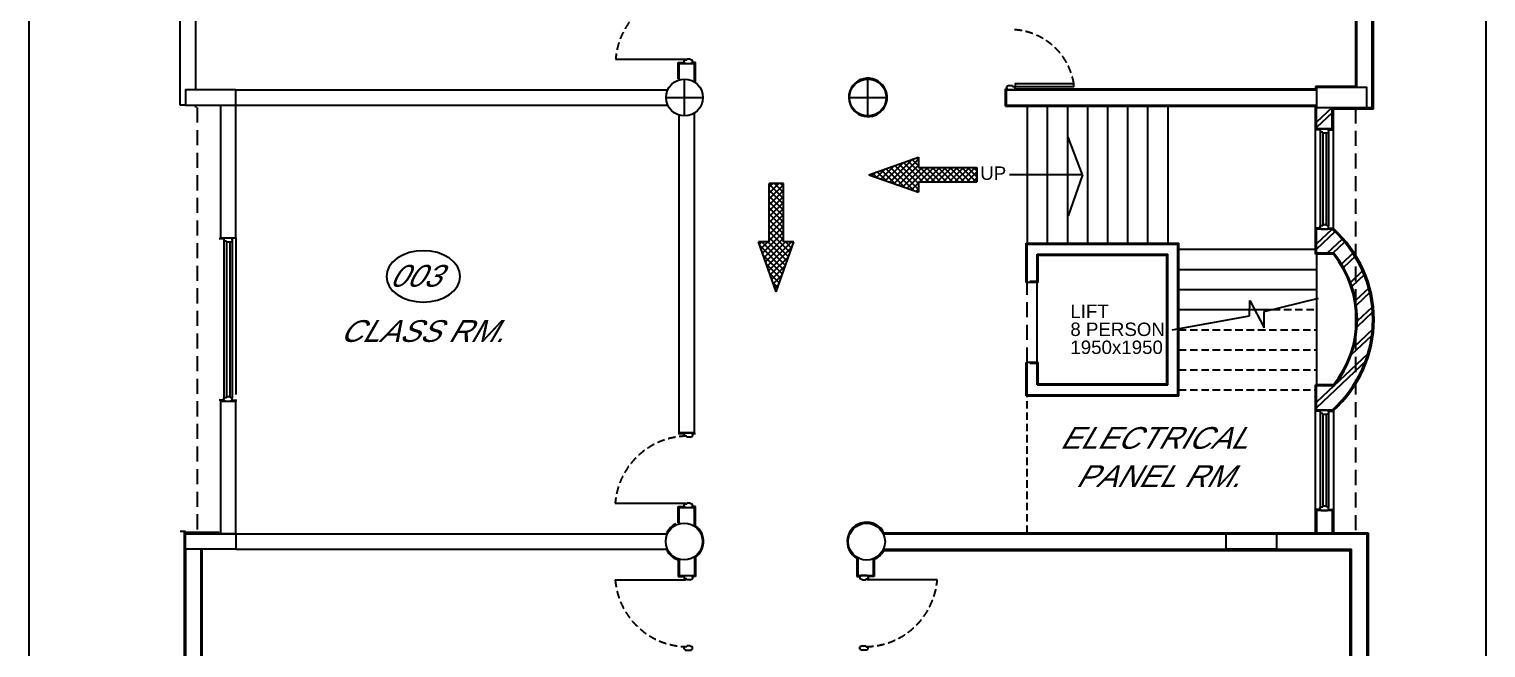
# Model space of a CAD drawing. Extents: x 681461 to 804584, y -183990 to -115925.
# Drawn here: x 681461 to 703228, y -169848 to -160609 of the extents above; entities that cross this region are included whole.
import ezdxf
from ezdxf.enums import TextEntityAlignment as Align

# ---------------------------------------------------------------- set-up
doc = ezdxf.new("R2010")
doc.units = 0
doc.header["$LTSCALE"] = 900
doc.linetypes.add('HIDDEN', pattern=[0.375, 0.25, -0.125])
doc.linetypes.add('HIDDEN2', pattern=[0.1875, 0.125, -0.0625])
for name, color, linetype in [('1', 7, 'CONTINUOUS'), ('COL', 6, 'CONTINUOUS'), ('DOOR', 163, 'CONTINUOUS'), ('DW', 2, 'CONTINUOUS'), ('FUR', 2, 'CONTINUOUS'), ('MISC', 7, 'CONTINUOUS'), ('PLA', 9, 'CONTINUOUS'), ('TEXT', 2, 'CONTINUOUS'), ('WALL', 1, 'CONTINUOUS')]:
    doc.layers.add(name, color=color, linetype=linetype)
doc.styles.add('ROMANS', font='arial.ttf')

# ---------------------------------------------------------------- blocks, each defined once
blk = doc.blocks.new('REDFRAME')
at = {"layer": '1', "linetype": 'BYBLOCK'}
for p, q in [((-95, 0), (-95, -15)), ((-95, 0), (0, 0)), ((0, 0), (0, -15)), ((-110, -15), (-110, -50)), ((-110, -15), (-95, -15)), ((-110, -15), (-110, -50)), ((-72, -50), (-110, -50)), ((-72, -50), (-72, -65)), ((-22, -65), (-72, -65)), ((-22, -65), (15, -50)), ((0, -15), (15, -15)), ((15, -15), (15, -50))]:
    blk.add_line(p, q, dxfattribs=at)
blk = doc.blocks.new('*X68')
at = {"layer": 'DOOR', "color": 3, "linetype": 'CONTINUOUS'}
for p, q in [((692516, -162972), (692573, -162916)), ((692516, -163061), (692661, -162916)), ((692732, -163136), (692516, -162920)), ((692516, -163149), (692732, -162933)), ((692732, -163224), (692516, -163008)), ((692516, -163237), (692732, -163021)), ((692732, -163048), (692601, -162916)), ((692732, -162959), (692689, -162916)), ((692732, -163313), (692516, -163097)), ((692516, -163326), (692732, -163110)), ((692732, -163401), (692516, -163185)), ((692516, -163414), (692732, -163198)), ((692732, -163490), (692516, -163274)), ((692516, -163502), (692732, -163286)), ((692732, -163578), (692516, -163362)), ((692516, -163591), (692732, -163375)), ((692732, -163666), (692516, -163450)), ((692516, -163679), (692732, -163463)), ((692420, -163953), (692732, -163640)), ((692732, -163755), (692516, -163539)), ((692516, -163768), (692732, -163552)), ((692832, -163943), (692516, -163627)), ((692374, -163822), (692409, -163787)), ((692740, -164204), (692383, -163847)), ((692397, -163887), (692497, -163787)), ((692763, -164139), (692411, -163787)), ((692443, -164018), (692732, -163728)), ((692466, -164083), (692762, -163787)), ((692489, -164149), (692851, -163787)), ((692786, -164074), (692500, -163787)), ((692512, -164214), (692859, -163867)), ((692809, -164008), (692516, -163716)), ((692855, -163878), (692765, -163787)), ((692879, -163812), (692853, -163787)), ((692717, -164270), (692431, -163984)), ((692694, -164335), (692479, -164120)), ((692535, -164279), (692811, -164003)), ((692671, -164400), (692527, -164257)), ((692558, -164345), (692763, -164140)), ((692581, -164410), (692715, -164277)), ((692648, -164466), (692576, -164393)), ((692604, -164475), (692666, -164413)), ((692625, -164531), (692624, -164530))]:
    blk.add_line(p, q, dxfattribs=at)
blk = doc.blocks.new('*X72')
at = {"layer": 'DOOR', "color": 3, "linetype": 'CONTINUOUS'}
for p, q in [((694661, -162552), (694320, -162893)), ((694752, -162550), (694385, -162916)), ((694905, -162891), (694591, -162577)), ((694752, -162650), (694656, -162554)), ((694752, -162562), (694721, -162531)), ((694115, -162745), (694059, -162801)), ((694135, -162828), (694068, -162761)), ((694251, -162697), (694124, -162824)), ((694271, -162876), (694133, -162738)), ((694388, -162649), (694189, -162847)), ((694408, -162925), (694199, -162715)), ((694525, -162600), (694255, -162870)), ((694544, -162973), (694264, -162692)), ((694681, -163021), (694329, -162669)), ((694752, -163004), (694395, -162646)), ((694752, -162638), (694450, -162940)), ((694752, -162915), (694460, -162623)), ((694803, -162675), (694516, -162963)), ((694816, -162891), (694525, -162600)), ((694892, -162675), (694581, -162986)), ((694980, -162675), (694764, -162891)), ((694993, -162891), (694777, -162675)), ((695069, -162675), (694853, -162891)), ((695081, -162891), (694865, -162675)), ((695157, -162675), (694941, -162891)), ((695170, -162891), (694954, -162675)), ((695245, -162675), (695029, -162891)), ((695258, -162891), (695042, -162675)), ((695334, -162675), (695118, -162891)), ((695347, -162891), (695131, -162675)), ((695422, -162675), (695206, -162891)), ((695435, -162891), (695219, -162675)), ((695511, -162675), (695295, -162891)), ((695523, -162891), (695307, -162675)), ((695599, -162675), (695383, -162891)), ((695612, -162891), (695396, -162675)), ((695623, -162739), (695471, -162891)), ((695623, -162814), (695484, -162675)), ((695623, -162725), (695573, -162675)), ((694752, -162903), (694646, -163009)), ((694752, -162992), (694712, -163032)), ((695623, -162828), (695560, -162891))]:
    blk.add_line(p, q, dxfattribs=at)

msp = doc.modelspace()

# ---------------------------------------------------------------- linework, layer by layer
at = {"layer": 'COL'}
for points in [[(683799.49, -168146.774), (684549.49, -168146.774), (684549.49, -168376.774), (683799.49, -168376.774)], [(699349.49, -168147.213), (700099.49, -168147.213), (700099.49, -168376.774), (699349.49, -168376.774)]]:
    msp.add_lwpolyline(points, close=True, dxfattribs=at)
for centre in [(691247.867, -168258.774), (693974.815, -168261.993)]:
    msp.add_circle(centre, 275, dxfattribs=at)
at = {"layer": 'DOOR', "color": 7}
for p, q in [((683719.49, -161746.774), (683719.49, -158963.774)), ((701529.107, -161778.774), (701529.107, -158963.774)), ((683949.49, -161516.774), (683949.49, -159193.774)), ((701299.107, -161478.774), (701299.107, -159193.774)), ((691174.489, -161121.77), (691404.489, -161121.77)), ((691174.489, -161363.745), (691174.489, -161121.77)), ((691404.489, -161402.734), (691404.489, -161121.77)), ((684549.489, -161516.774), (691003.33, -161516.774)), ((696064.489, -161516.774), (700699.489, -161516.774)), ((684319.49, -161746.774), (684319.49, -163723.774)), ((684549.489, -161746.774), (691006.092, -161746.774)), ((684549.489, -163723.774), (684549.489, -161746.774)), ((691174.49, -166631.012), (691174.49, -161891.881)), ((691404.49, -166637.111), (691404.49, -161859.263)), ((696064.489, -161746.774), (700699.489, -161746.774)), ((684319.49, -163723.774), (684549.489, -163723.774)), ((684319.49, -166163.774), (684319.49, -168146.774)), ((684319.49, -166163.774), (684549.489, -166163.774)), ((684549.489, -168146.774), (684549.489, -166163.774)), ((691174.49, -167751.77), (691404.49, -167751.77)), ((691174.49, -167993.745), (691174.49, -167751.77)), ((691404.49, -168032.734), (691404.49, -167751.77)), ((684549.49, -168146.774), (690996.708, -168146.774)), ((694224.514, -168146.774), (699349.49, -168146.774)), ((700099.49, -168146.774), (700699.49, -168146.774)), ((700662.36, -168146.774), (701449.491, -168146.774)), ((701449.491, -168146.774), (701449.491, -170696.993)), ((683799.49, -168376.774), (683799.49, -170696.993)), ((684029.489, -170696.993), (684029.489, -168376.774)), ((684549.49, -168376.774), (690999.47, -168376.774)), ((694224.716, -168376.774), (699349.49, -168376.774)), ((700099.49, -168376.774), (701219.491, -168376.774)), ((701219.491, -170696.993), (701219.491, -168376.774)), ((691174.49, -168523.804), (691174.49, -168765.779)), ((691404.49, -168484.815), (691404.49, -168765.779)), ((693844.49, -168504.151), (693844.49, -168765.779)), ((694074.49, -168518.294), (694074.49, -168765.779)), ((691174.49, -168765.779), (691404.49, -168765.779)), ((693844.49, -168765.779), (694074.49, -168765.779))]:
    msp.add_line(p, q, dxfattribs=at)
at = {"layer": 'DOOR', "color": 4, "linetype": 'BYBLOCK'}
for p, q in [((691254.489, -161903.774), (691254.489, -161353.774)), ((693994.489, -161903.774), (693994.489, -161353.774)), ((690979.489, -161628.774), (691529.489, -161628.774)), ((693719.489, -161628.774), (694269.489, -161628.774))]:
    msp.add_line(p, q, dxfattribs=at)
at = {"layer": 'DOOR', "color": 3, "linetype": 'BYBLOCK'}
for p, q in [((694007, -162783), (694752, -162520)), ((694752, -162520), (694752, -162675)), ((694007, -162783), (694752, -163046)), ((694752, -162675), (695623, -162675)), ((695623, -162675), (695623, -162891)), ((692516.49, -163787), (692516.49, -162916)), ((692732.49, -162916), (692516.49, -162916)), ((692732.49, -163787), (692732.49, -162916)), ((694752, -162891), (695623, -162891)), ((694752, -162891), (694752, -163046)), ((692624.49, -164532), (692361.49, -163787)), ((692516.49, -163787), (692361.49, -163787)), ((692624.49, -164532), (692887.49, -163787)), ((692887.49, -163787), (692732.49, -163787))]:
    msp.add_line(p, q, dxfattribs=at)
at = {"layer": 'DOOR', "color": 222, "linetype": 'BYBLOCK'}
msp.add_lwpolyline([(681460.991, -120785.896), (703227.991, -120785.896), (703227.991, -183989.95), (681460.991, -183989.95)], close=True, dxfattribs=at)
at = {"layer": 'DOOR', "linetype": 'HIDDEN2'}
for points in [[(691292.112, -160057.111, 0.386504829), (690224.966, -161055.97), (690227.312, -161055.97)], [(691285.49, -166687.111, 0.386504829), (690218.344, -167685.97), (690220.69, -167685.97)], [(691285.49, -169830.437, -0.386504829), (690218.344, -168831.579), (690220.69, -168831.579)], [(693963.49, -169830.437, 0.386504829), (695030.636, -168831.579), (695028.29, -168831.579)]]:
    msp.add_lwpolyline(points, format="xyb", dxfattribs=at)
at = {"layer": 'DOOR'}
for points in [[(690227.312, -161055.97), (691273.815, -161055.97), (691273.112, -161071.77)], [(690220.69, -167685.97), (691267.193, -167685.97), (691266.49, -167701.77)], [(690220.69, -168831.579), (691267.193, -168831.579), (691266.49, -168815.779)], [(695028.29, -168831.579), (693981.787, -168831.579), (693982.49, -168815.779)]]:
    msp.add_lwpolyline(points, dxfattribs=at)
at = {"layer": 'DOOR', "color": 4, "linetype": 'BYBLOCK'}
msp.add_lwpolyline([(686799.327, -164301.175), (686809.914, -164376.09), (686841.269, -164448.126), (686892.187, -164514.514), (686960.711, -164572.704), (687044.208, -164620.46), (687139.469, -164655.945), (687242.832, -164677.797), (687350.327, -164685.175), (687457.822, -164677.797), (687561.186, -164655.945), (687656.446, -164620.46), (687739.943, -164572.704), (687808.467, -164514.514), (687859.385, -164448.126), (687890.74, -164376.09), (687901.327, -164301.175), (687890.74, -164226.261), (687859.385, -164154.225), (687808.467, -164087.836), (687739.943, -164029.646), (687656.446, -163981.891), (687561.186, -163946.406), (687457.822, -163924.554), (687350.327, -163917.175), (687242.832, -163924.554), (687139.469, -163946.406), (687044.208, -163981.891), (686960.711, -164029.646), (686892.187, -164087.836), (686841.269, -164154.225), (686809.914, -164226.261)], close=True, dxfattribs=at)
at = {"layer": 'DW', "color": 5, "linetype": 'HIDDEN2'}
msp.add_arc((696122.512, -161578.714), 962.325, 9.2622216, 87.9704817, dxfattribs=at)
at = {"layer": 'FUR', "color": 2}
for p, q in [((699695.377, -164889.47), (699700.671, -164660.633)), ((699700.671, -164660.633), (699913.998, -165070.849)), ((699913.998, -164827.735), (700726.244, -164628.467)), ((698538.267, -165098.682), (699695.377, -164889.47)), ((699913.998, -165070.849), (699913.998, -164827.735))]:
    msp.add_line(p, q, dxfattribs=at)
at = {"layer": 'MISC', "color": 1, "linetype": 'HIDDEN2'}
for p, q in [((700040.2, -164796.774), (700699.489, -164796.774)), ((698639.489, -165096.774), (700699.489, -165096.774)), ((698639.489, -165396.774), (700699.489, -165396.774)), ((698639.489, -165696.774), (700699.489, -165696.774)), ((698639.489, -165996.774), (700684.489, -165996.774)), ((696374.489, -168131.774), (696374.489, -166086.774))]:
    msp.add_line(p, q, dxfattribs=at)
at = {"layer": 'PLA'}
for p, q in [((691159.489, -161106.77), (691249.49, -161106.77)), ((691159.489, -161352.569), (691159.489, -161106.77)), ((691419.489, -161106.77), (691374.49, -161106.77)), ((691419.489, -161395.01), (691419.489, -161106.77)), ((691249.49, -166652.111), (691159.49, -166652.111)), ((691419.49, -166652.111), (691374.49, -166652.111)), ((691159.49, -167736.77), (691249.49, -167736.77)), ((691159.49, -167982.569), (691159.49, -167736.77)), ((691419.49, -167736.77), (691374.49, -167736.77)), ((691419.49, -168025.01), (691419.49, -167736.77)), ((683779.49, -168126.774), (683779.49, -170941.993)), ((684299.49, -168126.774), (683779.49, -168126.774)), ((684044.489, -170681.993), (684044.489, -168391.774)), ((691159.49, -168534.98), (691159.49, -168780.779)), ((691419.49, -168492.539), (691419.49, -168780.779)), ((693829.49, -168512.953), (693829.49, -168780.779)), ((694089.49, -168525.138), (694089.49, -168780.779)), ((691159.49, -168780.779), (691249.49, -168780.779)), ((691419.49, -168780.779), (691374.49, -168780.779)), ((693829.49, -168780.779), (693874.49, -168780.779)), ((694089.49, -168780.779), (693999.49, -168780.779))]:
    msp.add_line(p, q, dxfattribs=at)
at = {"layer": 'PLA', "linetype": 'BYBLOCK'}
for p, q in [((694233.934, -168131.774), (701469.491, -168131.774)), ((701469.491, -168131.774), (701469.491, -170946.993)), ((694229.876, -168396.774), (701199.491, -168396.774)), ((701199.491, -170681.993), (701199.491, -168396.774))]:
    msp.add_line(p, q, dxfattribs=at)
at = {"layer": 'PLA'}
for centre, start, end in [((691247.868, -168258.774), 115.1786419, 154.0279508), ((691247.868, -168258.774), 306.2848832, 60.7677362), ((691247.868, -168258.774), 207.2980359, 252.2568039), ((693974.815, -168258.774), 293.2929434, 331.5846092)]:
    msp.add_arc(centre, 290, start, end, dxfattribs=at)
at = {"layer": 'PLA', "linetype": 'BYBLOCK'}
msp.add_arc((693974.815, -168261.993), 290, 26.6816094, 239.9259173, dxfattribs=at)
at = {"layer": 'WALL', "color": 8, "linetype": 'BYBLOCK'}
for p, q in [((701549.107, -161798.774), (701549.107, -158948.774)), ((696049.489, -161761.774), (696049.489, -161501.774)), ((696069.489, -161501.774), (696049.489, -161501.774)), ((700684.489, -161463.774), (700684.489, -161501.774)), ((696049.489, -161761.774), (700684.489, -161761.774)), ((700684.489, -163971.774), (700684.489, -161761.774)), ((700929.489, -161778.774), (700699.489, -161996.809)), ((700929.489, -161859.673), (700699.489, -162077.707)), ((700949.489, -163587.795), (700949.489, -161798.774)), ((700949.489, -161798.774), (701549.107, -161798.774)), ((700751.989, -162111.774), (700684.489, -162111.774)), ((700751.989, -162146.774), (700751.989, -163546.774)), ((700789.989, -162161.774), (700789.989, -163531.774)), ((700839.989, -162161.774), (700839.989, -163531.774)), ((700876.989, -162111.774), (700949.489, -162111.774)), ((700876.989, -162146.774), (700876.989, -163546.774)), ((700751.989, -163581.774), (700684.489, -163581.774)), ((700929.489, -163596.774), (700699.489, -163814.808)), ((700972.928, -163636.494), (700699.489, -163895.707)), ((700876.989, -163581.774), (700949.489, -163581.774)), ((684371.99, -163738.774), (684299.49, -163738.774)), ((684371.99, -163773.774), (684371.99, -166113.774)), ((684409.99, -163788.774), (684409.99, -166098.774)), ((684459.99, -163788.774), (684459.99, -166098.774)), ((684496.99, -163773.774), (684496.99, -166113.774)), ((684549.489, -163723.774), (684549.489, -166063.774)), ((701079.489, -163743.774), (700849.489, -163961.808)), ((701116.834, -163789.271), (700940.138, -163956.774)), ((700949.666, -163971.774), (700684.489, -163971.774)), ((701242.496, -163955.71), (701071.396, -164117.908)), ((701279.84, -164001.207), (701103.145, -164168.71)), ((701386.363, -164220.488), (701206.187, -164391.29)), ((701409.493, -164279.46), (701227.648, -164451.845)), ((701476.939, -164477.964), (701281.744, -164663.004)), ((701500.069, -164536.936), (701292.994, -164733.238)), ((691404.489, -164611.671), (691404.489, -164611.671)), ((701528.917, -164758.346), (701307.411, -164968.329)), ((701534.051, -164834.379), (701304.003, -165052.458)), ((701517.051, -165188.379), (701216.952, -165472.865)), ((701531.558, -165093.727), (701252.861, -165357.925)), ((701464.22, -165455.718), (700699.489, -166180.664)), ((701449.713, -165550.37), (700699.489, -166261.562)), ((700684.489, -168131.774), (700684.489, -165921.774)), ((700956.839, -165921.774), (700684.489, -165921.774)), ((684371.99, -166148.774), (684299.49, -166148.774)), ((684496.99, -166148.774), (684564.489, -166148.774)), ((700751.989, -166311.774), (700684.489, -166311.774)), ((700751.989, -166346.774), (700751.989, -167746.774)), ((700789.989, -166361.774), (700789.989, -167731.774)), ((700839.989, -166361.774), (700839.989, -167731.774)), ((700876.989, -166311.774), (700949.489, -166311.774)), ((700876.989, -166346.774), (700876.989, -167746.774)), ((700949.489, -166305.753), (700949.489, -168127.213)), ((700751.989, -167781.774), (700684.489, -167781.774)), ((700876.989, -167781.774), (700949.489, -167781.774))]:
    msp.add_line(p, q, dxfattribs=at)
at = {"layer": 'WALL', "color": 8}
for p, q in [((701284.107, -161463.774), (701284.107, -159208.774)), ((696194.489, -161501.774), (700684.489, -161501.774)), ((701284.107, -161463.774), (700684.489, -161463.774)), ((696359.489, -163806.774), (698639.489, -163806.774)), ((696359.489, -164390.806), (696359.489, -163806.774)), ((698639.489, -166086.774), (698639.489, -163806.774)), ((696539.489, -163986.774), (698459.489, -163986.774)), ((696539.489, -164390.806), (696539.489, -163986.774)), ((698459.489, -165906.774), (698459.489, -163986.774)), ((696539.489, -164390.806), (696359.489, -164390.806)), ((696359.489, -166086.774), (696359.489, -165587.47)), ((696539.489, -165587.47), (696359.489, -165587.47)), ((696539.489, -165906.774), (696539.489, -165587.47)), ((696539.489, -165906.774), (698459.489, -165906.774)), ((696359.489, -166086.774), (698639.489, -166086.774)), ((684299.49, -168126.774), (683779.49, -168126.774))]:
    msp.add_line(p, q, dxfattribs=at)
at = {"layer": 'WALL'}
for p, q in [((696064.489, -161746.774), (696064.489, -161516.774)), ((683799.489, -161746.774), (683719.49, -161746.774)), ((700699.489, -162096.774), (700699.489, -161778.774)), ((700929.489, -162096.774), (700929.489, -161778.774)), ((701449.489, -161778.774), (701529.107, -161778.774)), ((700929.489, -162096.774), (700699.489, -162096.774)), ((700699.489, -163956.774), (700699.489, -163596.774)), ((700929.489, -163596.774), (700699.489, -163596.774)), ((700956.839, -163956.774), (700699.489, -163956.774)), ((700699.489, -163971.774), (700699.489, -165921.774)), ((696524.489, -165587.47), (696524.489, -164375.806)), ((700699.489, -166296.774), (700699.489, -165936.774)), ((700956.839, -165936.774), (700699.489, -165936.774)), ((700929.489, -166296.774), (700699.489, -166296.774)), ((691404.49, -166637.111), (691174.49, -166637.111)), ((700929.489, -167796.774), (700699.489, -167796.774)), ((700699.489, -167796.774), (700699.489, -168147.213)), ((700929.489, -167796.774), (700929.489, -168147.213)), ((684319.49, -167853.774), (684319.49, -168146.774)), ((684549.49, -168146.774), (684549.49, -167853.774))]:
    msp.add_line(p, q, dxfattribs=at)
at = {"layer": 'WALL', "color": 5, "linetype": 'HIDDEN'}
for p, q in [((683949.49, -161778.774), (683949.49, -161746.774)), ((683969.49, -161778.774), (683969.49, -168105.441)), ((683969.49, -161778.774), (683969.49, -168105.441)), ((701279.107, -161791.626), (701279.107, -168105.441)), ((683799.49, -168108.774), (683719.49, -168108.774))]:
    msp.add_line(p, q, dxfattribs=at)
at = {"layer": 'WALL', "color": 1}
for p, q in [((696374.489, -161746.774), (696374.489, -163806.774)), ((696674.489, -161746.774), (696674.489, -163806.774)), ((696974.489, -161746.774), (696974.489, -163806.774)), ((697274.489, -161746.774), (697274.489, -163806.774)), ((697574.489, -161746.774), (697574.489, -163806.774)), ((697874.489, -161746.774), (697874.489, -163806.774)), ((698174.489, -161746.774), (698174.489, -163806.774)), ((698474.489, -161746.774), (698474.489, -163806.774)), ((698639.489, -163896.774), (700684.489, -163896.774)), ((698639.489, -164196.774), (700699.489, -164196.774)), ((698639.489, -164496.774), (700699.489, -164496.774)), ((698639.489, -164796.774), (700040.2, -164796.774))]:
    msp.add_line(p, q, dxfattribs=at)
at = {"layer": 'WALL', "color": 1, "linetype": 'BYBLOCK'}
for p, q in [((700751.989, -162111.774), (700766.989, -162111.774)), ((700751.989, -162111.774), (700751.989, -162146.774)), ((700751.989, -162111.774), (700751.989, -162146.774)), ((700789.989, -162146.774), (700751.989, -162146.774)), ((700766.989, -162096.774), (700861.989, -162096.774)), ((700766.989, -162096.774), (700766.989, -162111.774)), ((700789.989, -162146.774), (700789.989, -162161.774)), ((700839.989, -162161.774), (700789.989, -162161.774)), ((700839.989, -162161.774), (700876.989, -162146.774)), ((700861.989, -162096.774), (700861.989, -162111.774)), ((700861.989, -162111.774), (700876.989, -162111.774)), ((700876.989, -162111.774), (700876.989, -162146.774)), ((700789.989, -163546.774), (700751.989, -163546.774)), ((700751.989, -163581.774), (700751.989, -163546.774)), ((700751.989, -163581.774), (700751.989, -163546.774)), ((700751.989, -163581.774), (700766.989, -163581.774)), ((700766.989, -163596.774), (700766.989, -163581.774)), ((700766.989, -163596.774), (700861.989, -163596.774)), ((700839.989, -163531.774), (700789.989, -163531.774)), ((700789.989, -163546.774), (700789.989, -163531.774)), ((700839.989, -163531.774), (700876.989, -163546.774)), ((700861.989, -163596.774), (700861.989, -163581.774)), ((700861.989, -163581.774), (700876.989, -163581.774)), ((700876.989, -163581.774), (700876.989, -163546.774)), ((684371.99, -163738.774), (684386.99, -163738.774)), ((684371.99, -163738.774), (684371.99, -163773.774)), ((684371.99, -163738.774), (684371.99, -163773.774)), ((684409.99, -163773.774), (684371.99, -163773.774)), ((684386.99, -163723.774), (684481.99, -163723.774)), ((684386.99, -163723.774), (684386.99, -163738.774)), ((684409.99, -163773.774), (684409.99, -163788.774)), ((684459.99, -163788.774), (684409.99, -163788.774)), ((684459.99, -163788.774), (684496.99, -163773.774)), ((684481.99, -163723.774), (684481.99, -163738.774)), ((684481.99, -163738.774), (684496.99, -163738.774)), ((684496.99, -163738.774), (684496.99, -163773.774)), ((684371.99, -166148.774), (684371.99, -166113.774)), ((684371.99, -166148.774), (684371.99, -166113.774)), ((684409.99, -166113.774), (684371.99, -166113.774)), ((684371.99, -166148.774), (684386.99, -166148.774)), ((684386.99, -166163.774), (684386.99, -166148.774)), ((684386.99, -166163.774), (684481.99, -166163.774)), ((684409.99, -166113.774), (684409.99, -166098.774)), ((684459.99, -166098.774), (684409.99, -166098.774)), ((684459.99, -166098.774), (684496.99, -166113.774)), ((684481.99, -166148.774), (684496.99, -166148.774)), ((684481.99, -166163.774), (684481.99, -166148.774)), ((684496.99, -166148.774), (684496.99, -166113.774)), ((700766.989, -166296.774), (700861.989, -166296.774)), ((700766.989, -166296.774), (700766.989, -166311.774)), ((700861.989, -166296.774), (700861.989, -166311.774)), ((700751.989, -166311.774), (700766.989, -166311.774)), ((700751.989, -166311.774), (700751.989, -166346.774)), ((700751.989, -166311.774), (700751.989, -166346.774)), ((700789.989, -166346.774), (700751.989, -166346.774)), ((700789.989, -166346.774), (700789.989, -166361.774)), ((700839.989, -166361.774), (700789.989, -166361.774)), ((700839.989, -166361.774), (700876.989, -166346.774)), ((700861.989, -166311.774), (700876.989, -166311.774)), ((700876.989, -166311.774), (700876.989, -166346.774)), ((700751.989, -167781.774), (700751.989, -167746.774)), ((700751.989, -167781.774), (700751.989, -167746.774)), ((700789.989, -167746.774), (700751.989, -167746.774)), ((700751.989, -167781.774), (700766.989, -167781.774)), ((700766.989, -167796.774), (700766.989, -167781.774)), ((700766.989, -167796.774), (700861.989, -167796.774)), ((700789.989, -167746.774), (700789.989, -167731.774)), ((700839.989, -167731.774), (700789.989, -167731.774)), ((700839.989, -167731.774), (700876.989, -167746.774)), ((700861.989, -167781.774), (700876.989, -167781.774)), ((700861.989, -167796.774), (700861.989, -167781.774)), ((700876.989, -167781.774), (700876.989, -167746.774))]:
    msp.add_line(p, q, dxfattribs=at)
at = {"layer": 'WALL', "color": 2}
for q in [(696987.822, -162224.231), (696108.112, -162784.274), (696987.822, -163396.992)]:
    msp.add_line((697199.464, -162784.274), q, dxfattribs=at)
at = {"layer": 'WALL', "color": 6}
for p, q in [((696374.489, -163821.774), (698624.489, -163821.774)), ((696374.489, -164375.806), (696374.489, -163821.774)), ((698624.489, -166071.774), (698624.489, -163821.774)), ((696524.489, -163971.774), (698474.489, -163971.774)), ((696524.489, -164375.806), (696524.489, -163971.774)), ((698474.489, -165921.774), (698474.489, -163971.774)), ((696374.489, -166071.774), (696374.489, -165602.47)), ((696524.489, -165921.774), (696524.489, -165602.47)), ((696374.489, -166071.774), (698624.489, -166071.774)), ((696524.489, -165921.774), (698474.489, -165921.774)), ((684549.49, -168146.774), (683799.49, -168146.774))]:
    msp.add_line(p, q, dxfattribs=at)
at = {"layer": 'WALL', "color": 14, "linetype": 'HIDDEN'}
msp.add_line((696374.489, -165587.47), (696374.489, -164375.806), dxfattribs=at)
at = {"layer": 'WALL', "color": 6, "linetype": 'HIDDEN2'}
for p, q in [((696524.489, -164375.806), (696374.489, -164375.806)), ((696524.489, -165602.47), (696374.489, -165602.47))]:
    msp.add_line(p, q, dxfattribs=at)
at = {"layer": 'WALL'}
msp.add_lwpolyline([(697072.29, -161423.825), (696193.09, -161425.018), (696193.09, -161465.6), (697072.29, -161464.408)], close=True, dxfattribs=at)
at = {"layer": 'WALL', "color": 6}
for points in [[(700699.489, -161778.774), (701449.489, -161778.774), (701449.489, -161478.774), (700699.489, -161478.774)], [(684549.489, -161746.774), (684549.489, -161516.774), (683799.489, -161516.774), (683799.489, -161746.774)]]:
    msp.add_lwpolyline(points, close=True, dxfattribs=at)
for centre in [(691254.489, -161628.774), (693994.489, -161628.774)]:
    msp.add_circle(centre, 275, dxfattribs=at)
at = {"layer": 'WALL', "color": 8}
for start, end in [(121.5362967, 201.3695734), (335.7037044, 121.5362967), (201.3695734, 266.8589321), (266.8589321, 335.7037044)]:
    msp.add_arc((693994.489, -161628.774), 286.786, start, end, dxfattribs=at)
at = {"layer": 'WALL'}
for radius, start, end in [(1802.631, 311.5043571, 48.4956429), (1572.631, 320.985409, 39.014591)]:
    msp.add_arc((699734.927, -164946.774), radius, start, end, dxfattribs=at)
at = {"layer": 'WALL', "color": 8, "linetype": 'BYBLOCK'}
for radius, start, end in [(1822.631, 311.7881669, 48.2118331), (1557.631, 320.985409, 38.7519884)]:
    msp.add_arc((699734.927, -164946.774), radius, start, end, dxfattribs=at)

# ---------------------------------------------------------------- block references
at = {"layer": 'DOOR', "linetype": 'BYBLOCK', "xscale": -1, "rotation": 180}
for p in [(691359.49, -161121.77), (691359.49, -167751.77), (691359.49, -169880.437)]:
    msp.add_blockref('REDFRAME', p, dxfattribs=at)
at = {"layer": 'DOOR', "color": 3, "linetype": 'BYBLOCK'}
for name in ['*X72', '*X68']:
    msp.add_blockref(name, (0, 0), dxfattribs=at)
at = {"layer": 'DOOR', "linetype": 'BYBLOCK'}
for p in [(691359.49, -166637.111), (691359.49, -168765.779)]:
    msp.add_blockref('REDFRAME', p, dxfattribs=at)
at = {"layer": 'DOOR', "linetype": 'BYBLOCK', "xscale": -1}
msp.add_blockref('REDFRAME', (693889.49, -168765.779), dxfattribs=at)
at = {"layer": 'DOOR', "linetype": 'BYBLOCK', "rotation": 180}
msp.add_blockref('REDFRAME', (693889.49, -169880.437), dxfattribs=at)
at = {"layer": 'WALL', "color": 8, "linetype": 'BYBLOCK', "rotation": 180}
msp.add_blockref('REDFRAME', (696084.489, -161516.774), dxfattribs=at)

# ---------------------------------------------------------------- texts
at = {"layer": 'COL', "color": 2, "style": 'ROMANS'}
msp.add_text('UP', height=200, dxfattribs=at).set_placement((695866.609, -162761.457), align=Align.MIDDLE)
at = {"layer": 'COL', "color": 7, "style": 'ROMANS'}
for s, p in [('LIFT', (697019.238, -164923.016)), ('8 PERSON', (697019.238, -165191.304))]:
    msp.add_text(s, height=200, dxfattribs=at).set_placement(p)
at = {"layer": 'COL', "color": 3, "style": 'ROMANS'}
msp.add_text('1950x1950', height=200, dxfattribs=at).set_placement((697019.238, -165459.557))
at = {"layer": 'TEXT', "color": 4, "style": 'ROMANS', "oblique": 30}
msp.add_text('003', height=325, dxfattribs=at).set_placement((687217.851, -164292.89), align=Align.MIDDLE)
at = {"layer": 'TEXT', "color": 0, "style": 'ROMANS', "oblique": 30}
for s, p in [('CLASS RM.', (687322.851, -165116.89)), ('ELECTRICAL ', (698317.851, -166713.489)), ('PANEL RM.', (698317.851, -167283.489))]:
    msp.add_text(s, height=325, dxfattribs=at).set_placement(p, align=Align.MIDDLE)

doc.saveas('drawing.dxf')
